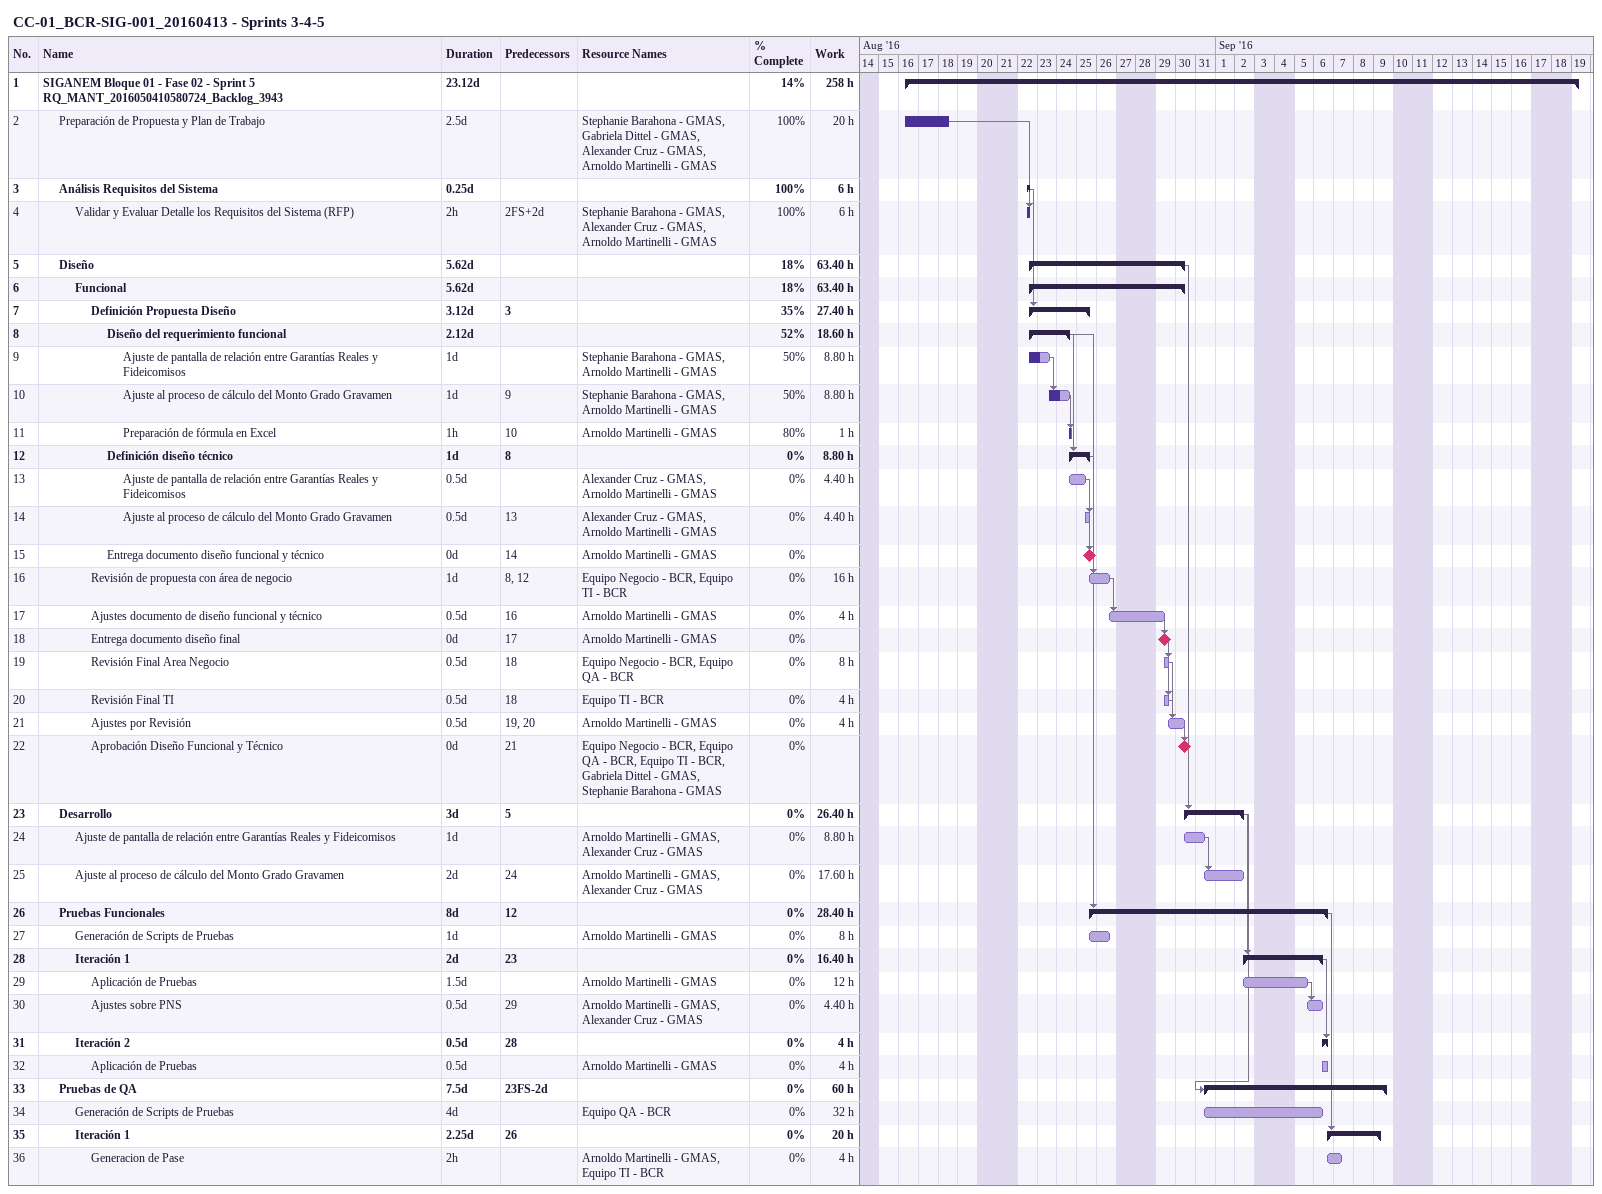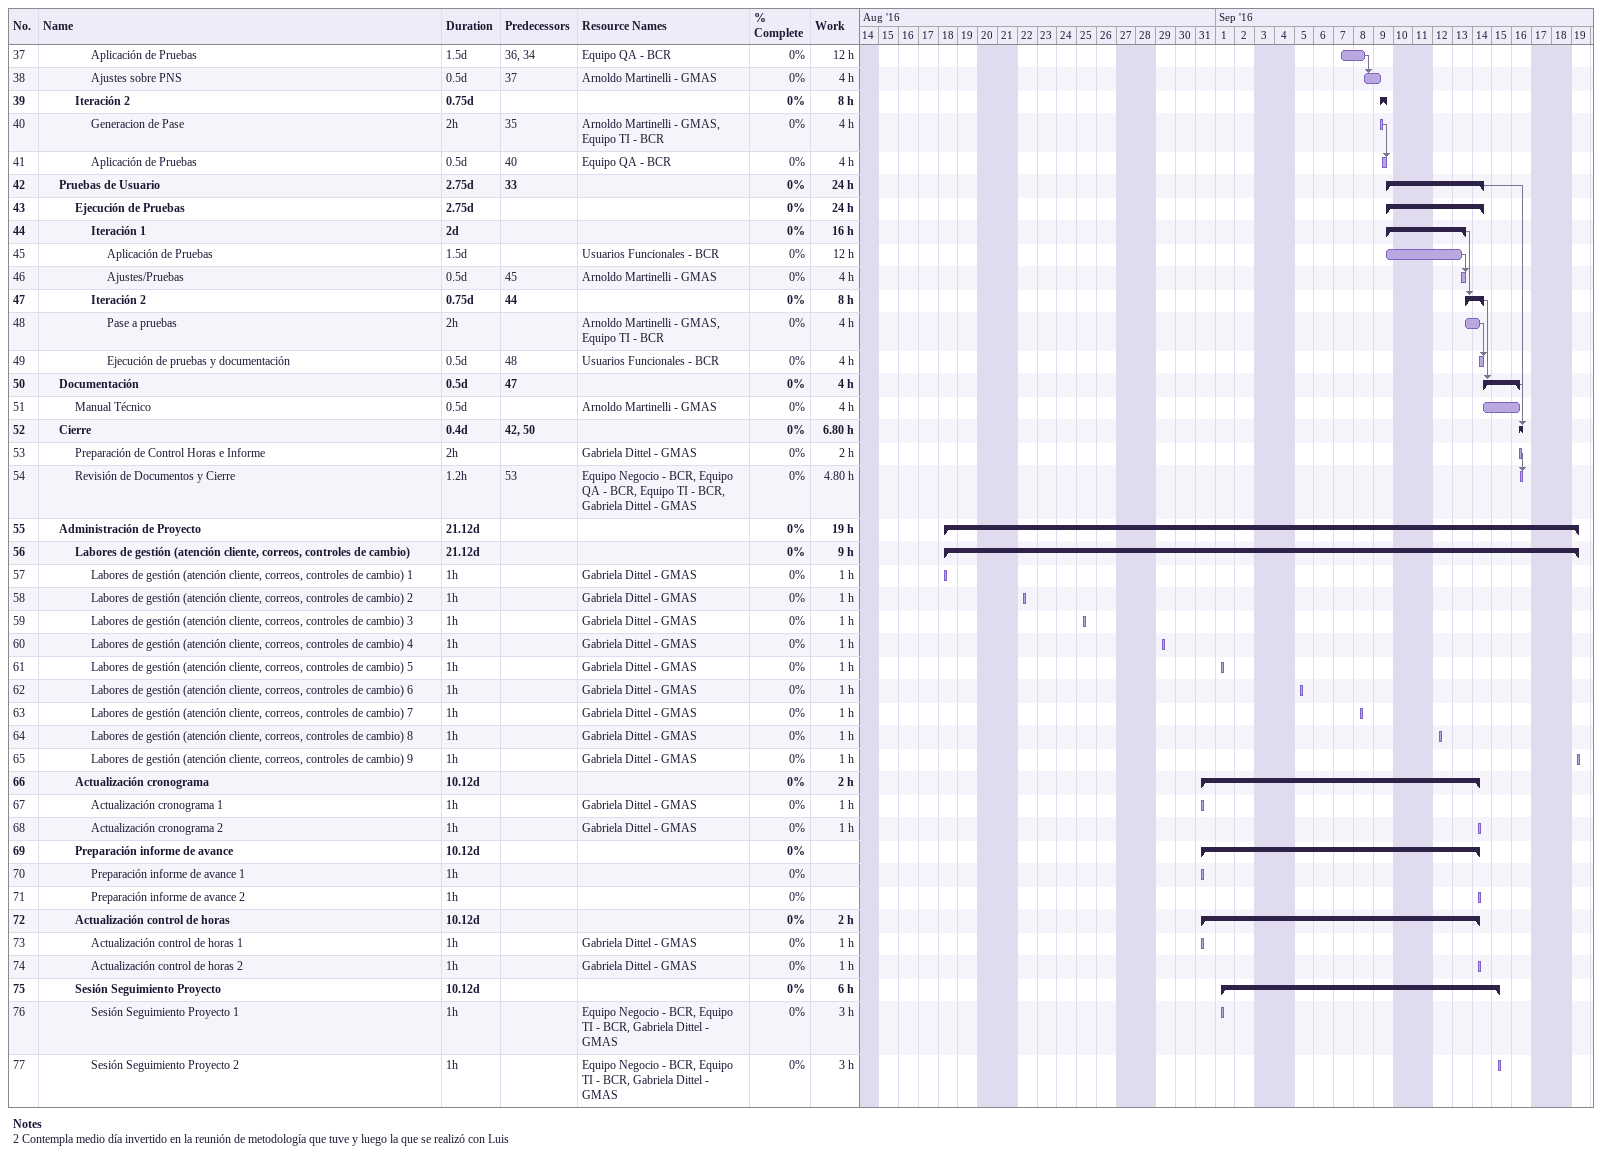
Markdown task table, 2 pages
CC-01_BCR-SIG-001_20160413 - Sprints 3-4-5

| ID | Level | Task | Duration | Start | Finish | Predecessors | Resources | % complete | Work (h) |
|---|---|---|---|---|---|---|---|---|---|
| 1 | 1 | **SIGANEM Bloque 01 - Fase 02 - Sprint 5 RQ_MANT_2016050410580724_Backlog_3943** | 23.12d | 2016-08-16 | 2016-09-19 |  |  | 14 | 258 |
| 2 | 2 | Preparación de Propuesta y Plan de Trabajo | 2.5d | 2016-08-16 | 2016-08-18 |  | Stephanie Barahona - GMAS, Gabriela Dittel - GMAS, Alexander Cruz - GMAS, Arnoldo Martinelli - GMAS | 100 | 20 |
| 3 | 2 | **Análisis Requisitos del Sistema** | 0.25d | 2016-08-22 | 2016-08-22 |  |  | 100 | 6 |
| 4 | 3 | Validar y Evaluar Detalle los Requisitos del Sistema (RFP) | 2h | 2016-08-22 | 2016-08-22 | 2FS+2d | Stephanie Barahona - GMAS, Alexander Cruz - GMAS, Arnoldo Martinelli - GMAS | 100 | 6 |
| 5 | 2 | **Diseño** | 5.62d | 2016-08-22 | 2016-08-30 |  |  | 18 | 63.40 |
| 6 | 3 | **Funcional** | 5.62d | 2016-08-22 | 2016-08-30 |  |  | 18 | 63.40 |
| 7 | 4 | **Definición Propuesta Diseño** | 3.12d | 2016-08-22 | 2016-08-25 | 3 |  | 35 | 27.40 |
| 8 | 5 | **Diseño del requerimiento funcional** | 2.12d | 2016-08-22 | 2016-08-24 |  |  | 52 | 18.60 |
| 9 | 6 | Ajuste de pantalla de relación entre Garantías Reales y Fideicomisos | 1d | 2016-08-22 | 2016-08-23 |  | Stephanie Barahona - GMAS, Arnoldo Martinelli - GMAS | 50 | 8.80 |
| 10 | 6 | Ajuste al proceso de cálculo del Monto Grado Gravamen | 1d | 2016-08-23 | 2016-08-24 | 9 | Stephanie Barahona - GMAS, Arnoldo Martinelli - GMAS | 50 | 8.80 |
| 11 | 6 | Preparación de fórmula en Excel | 1h | 2016-08-24 | 2016-08-24 | 10 | Arnoldo Martinelli - GMAS | 80 | 1 |
| 12 | 5 | **Definición diseño técnico** | 1d | 2016-08-24 | 2016-08-25 | 8 |  | 0 | 8.80 |
| 13 | 6 | Ajuste de pantalla de relación entre Garantías Reales y Fideicomisos | 0.5d | 2016-08-24 | 2016-08-25 |  | Alexander Cruz - GMAS, Arnoldo Martinelli - GMAS | 0 | 4.40 |
| 14 | 6 | Ajuste al proceso de cálculo del Monto Grado Gravamen | 0.5d | 2016-08-25 | 2016-08-25 | 13 | Alexander Cruz - GMAS, Arnoldo Martinelli - GMAS | 0 | 4.40 |
| 15 | 5 | Entrega documento diseño funcional y técnico | 0d | 2016-08-25 | 2016-08-25 | 14 | Arnoldo Martinelli - GMAS | 0 |  |
| 16 | 4 | Revisión de propuesta con área de negocio | 1d | 2016-08-25 | 2016-08-26 | 8, 12 | Equipo Negocio - BCR, Equipo TI - BCR | 0 | 16 |
| 17 | 4 | Ajustes documento de diseño funcional y técnico | 0.5d | 2016-08-26 | 2016-08-29 | 16 | Arnoldo Martinelli - GMAS | 0 | 4 |
| 18 | 4 | Entrega documento diseño final | 0d | 2016-08-29 | 2016-08-29 | 17 | Arnoldo Martinelli - GMAS | 0 |  |
| 19 | 4 | Revisión Final Area Negocio | 0.5d | 2016-08-29 | 2016-08-29 | 18 | Equipo Negocio - BCR, Equipo QA - BCR | 0 | 8 |
| 20 | 4 | Revisión Final TI | 0.5d | 2016-08-29 | 2016-08-29 | 18 | Equipo TI - BCR | 0 | 4 |
| 21 | 4 | Ajustes por Revisión | 0.5d | 2016-08-29 | 2016-08-30 | 19, 20 | Arnoldo Martinelli - GMAS | 0 | 4 |
| 22 | 4 | Aprobación Diseño Funcional y Técnico | 0d | 2016-08-30 | 2016-08-30 | 21 | Equipo Negocio - BCR, Equipo QA - BCR, Equipo TI - BCR, Gabriela Dittel - GMAS, Stephanie Barahona - GMAS | 0 |  |
| 23 | 2 | **Desarrollo** | 3d | 2016-08-30 | 2016-09-02 | 5 |  | 0 | 26.40 |
| 24 | 3 | Ajuste de pantalla de relación entre Garantías Reales y Fideicomisos | 1d | 2016-08-30 | 2016-08-31 |  | Arnoldo Martinelli - GMAS, Alexander Cruz - GMAS | 0 | 8.80 |
| 25 | 3 | Ajuste al proceso de cálculo del Monto Grado Gravamen | 2d | 2016-08-31 | 2016-09-02 | 24 | Arnoldo Martinelli - GMAS, Alexander Cruz - GMAS | 0 | 17.60 |
| 26 | 2 | **Pruebas Funcionales** | 8d | 2016-08-25 | 2016-09-06 | 12 |  | 0 | 28.40 |
| 27 | 3 | Generación de Scripts de Pruebas | 1d | 2016-08-25 | 2016-08-26 |  | Arnoldo Martinelli - GMAS | 0 | 8 |
| 28 | 3 | **Iteración 1** | 2d | 2016-09-02 | 2016-09-06 | 23 |  | 0 | 16.40 |
| 29 | 4 | Aplicación de Pruebas | 1.5d | 2016-09-02 | 2016-09-05 |  | Arnoldo Martinelli - GMAS | 0 | 12 |
| 30 | 4 | Ajustes sobre PNS | 0.5d | 2016-09-05 | 2016-09-06 | 29 | Arnoldo Martinelli - GMAS, Alexander Cruz - GMAS | 0 | 4.40 |
| 31 | 3 | **Iteración 2** | 0.5d | 2016-09-06 | 2016-09-06 | 28 |  | 0 | 4 |
| 32 | 4 | Aplicación de Pruebas | 0.5d | 2016-09-06 | 2016-09-06 |  | Arnoldo Martinelli - GMAS | 0 | 4 |
| 33 | 2 | **Pruebas de QA** | 7.5d | 2016-08-31 | 2016-09-09 | 23FS-2d |  | 0 | 60 |
| 34 | 3 | Generación de Scripts de Pruebas | 4d | 2016-08-31 | 2016-09-06 |  | Equipo QA - BCR | 0 | 32 |
| 35 | 3 | **Iteración 1** | 2.25d | 2016-09-06 | 2016-09-09 | 26 |  | 0 | 20 |
| 36 | 4 | Generacion de Pase | 2h | 2016-09-06 | 2016-09-07 |  | Arnoldo Martinelli - GMAS, Equipo TI - BCR | 0 | 4 |
| 37 | 4 | Aplicación de Pruebas | 1.5d | 2016-09-07 | 2016-09-08 | 36, 34 | Equipo QA - BCR | 0 | 12 |
| 38 | 4 | Ajustes sobre PNS | 0.5d | 2016-09-08 | 2016-09-09 | 37 | Arnoldo Martinelli - GMAS | 0 | 4 |
| 39 | 3 | **Iteración 2** | 0.75d | 2016-09-09 | 2016-09-09 |  |  | 0 | 8 |
| 40 | 4 | Generacion de Pase | 2h | 2016-09-09 | 2016-09-09 | 35 | Arnoldo Martinelli - GMAS, Equipo TI - BCR | 0 | 4 |
| 41 | 4 | Aplicación de Pruebas | 0.5d | 2016-09-09 | 2016-09-09 | 40 | Equipo QA - BCR | 0 | 4 |
| 42 | 2 | **Pruebas de Usuario** | 2.75d | 2016-09-09 | 2016-09-14 | 33 |  | 0 | 24 |
| 43 | 3 | **Ejecución de Pruebas** | 2.75d | 2016-09-09 | 2016-09-14 |  |  | 0 | 24 |
| 44 | 4 | **Iteración 1** | 2d | 2016-09-09 | 2016-09-13 |  |  | 0 | 16 |
| 45 | 5 | Aplicación de Pruebas | 1.5d | 2016-09-09 | 2016-09-13 |  | Usuarios Funcionales - BCR | 0 | 12 |
| 46 | 5 | Ajustes/Pruebas | 0.5d | 2016-09-13 | 2016-09-13 | 45 | Arnoldo Martinelli - GMAS | 0 | 4 |
| 47 | 4 | **Iteración 2** | 0.75d | 2016-09-13 | 2016-09-14 | 44 |  | 0 | 8 |
| 48 | 5 | Pase a pruebas | 2h | 2016-09-13 | 2016-09-14 |  | Arnoldo Martinelli - GMAS, Equipo TI - BCR | 0 | 4 |
| 49 | 5 | Ejecución de pruebas y documentación | 0.5d | 2016-09-14 | 2016-09-14 | 48 | Usuarios Funcionales - BCR | 0 | 4 |
| 50 | 2 | **Documentación** | 0.5d | 2016-09-14 | 2016-09-16 | 47 |  | 0 | 4 |
| 51 | 3 | Manual Técnico | 0.5d | 2016-09-14 | 2016-09-16 |  | Arnoldo Martinelli - GMAS | 0 | 4 |
| 52 | 2 | **Cierre** | 0.4d | 2016-09-16 | 2016-09-16 | 42, 50 |  | 0 | 6.80 |
| 53 | 3 | Preparación de Control Horas e Informe | 2h | 2016-09-16 | 2016-09-16 |  | Gabriela Dittel - GMAS | 0 | 2 |
| 54 | 3 | Revisión de Documentos y Cierre | 1.2h | 2016-09-16 | 2016-09-16 | 53 | Equipo Negocio - BCR, Equipo QA - BCR, Equipo TI - BCR, Gabriela Dittel - GMAS | 0 | 4.80 |
| 55 | 2 | **Administración de Proyecto** | 21.12d | 2016-08-18 | 2016-09-19 |  |  | 0 | 19 |
| 56 | 3 | **Labores de gestión (atención cliente, correos, controles de cambio)** | 21.12d | 2016-08-18 | 2016-09-19 |  |  | 0 | 9 |
| 57 | 4 | Labores de gestión (atención cliente, correos, controles de cambio) 1 | 1h | 2016-08-18 | 2016-08-18 |  | Gabriela Dittel - GMAS | 0 | 1 |
| 58 | 4 | Labores de gestión (atención cliente, correos, controles de cambio) 2 | 1h | 2016-08-22 | 2016-08-22 |  | Gabriela Dittel - GMAS | 0 | 1 |
| 59 | 4 | Labores de gestión (atención cliente, correos, controles de cambio) 3 | 1h | 2016-08-25 | 2016-08-25 |  | Gabriela Dittel - GMAS | 0 | 1 |
| 60 | 4 | Labores de gestión (atención cliente, correos, controles de cambio) 4 | 1h | 2016-08-29 | 2016-08-29 |  | Gabriela Dittel - GMAS | 0 | 1 |
| 61 | 4 | Labores de gestión (atención cliente, correos, controles de cambio) 5 | 1h | 2016-09-01 | 2016-09-01 |  | Gabriela Dittel - GMAS | 0 | 1 |
| 62 | 4 | Labores de gestión (atención cliente, correos, controles de cambio) 6 | 1h | 2016-09-05 | 2016-09-05 |  | Gabriela Dittel - GMAS | 0 | 1 |
| 63 | 4 | Labores de gestión (atención cliente, correos, controles de cambio) 7 | 1h | 2016-09-08 | 2016-09-08 |  | Gabriela Dittel - GMAS | 0 | 1 |
| 64 | 4 | Labores de gestión (atención cliente, correos, controles de cambio) 8 | 1h | 2016-09-12 | 2016-09-12 |  | Gabriela Dittel - GMAS | 0 | 1 |
| 65 | 4 | Labores de gestión (atención cliente, correos, controles de cambio) 9 | 1h | 2016-09-19 | 2016-09-19 |  | Gabriela Dittel - GMAS | 0 | 1 |
| 66 | 3 | **Actualización cronograma** | 10.12d | 2016-08-31 | 2016-09-14 |  |  | 0 | 2 |
| 67 | 4 | Actualización cronograma 1 | 1h | 2016-08-31 | 2016-08-31 |  | Gabriela Dittel - GMAS | 0 | 1 |
| 68 | 4 | Actualización cronograma 2 | 1h | 2016-09-14 | 2016-09-14 |  | Gabriela Dittel - GMAS | 0 | 1 |
| 69 | 3 | **Preparación informe de avance** | 10.12d | 2016-08-31 | 2016-09-14 |  |  | 0 |  |
| 70 | 4 | Preparación informe de avance 1 | 1h | 2016-08-31 | 2016-08-31 |  |  | 0 |  |
| 71 | 4 | Preparación informe de avance 2 | 1h | 2016-09-14 | 2016-09-14 |  |  | 0 |  |
| 72 | 3 | **Actualización control de horas** | 10.12d | 2016-08-31 | 2016-09-14 |  |  | 0 | 2 |
| 73 | 4 | Actualización control de horas 1 | 1h | 2016-08-31 | 2016-08-31 |  | Gabriela Dittel - GMAS | 0 | 1 |
| 74 | 4 | Actualización control de horas 2 | 1h | 2016-09-14 | 2016-09-14 |  | Gabriela Dittel - GMAS | 0 | 1 |
| 75 | 3 | **Sesión Seguimiento Proyecto** | 10.12d | 2016-09-01 | 2016-09-15 |  |  | 0 | 6 |
| 76 | 4 | Sesión Seguimiento Proyecto 1 | 1h | 2016-09-01 | 2016-09-01 |  | Equipo Negocio - BCR, Equipo TI - BCR, Gabriela Dittel - GMAS | 0 | 3 |
| 77 | 4 | Sesión Seguimiento Proyecto 2 | 1h | 2016-09-15 | 2016-09-15 |  | Equipo Negocio - BCR, Equipo TI - BCR, Gabriela Dittel - GMAS | 0 | 3 |

Notes
- 2: Contempla medio día invertido en la reunión de metodología que tuve y luego la que se realizó con Luis
